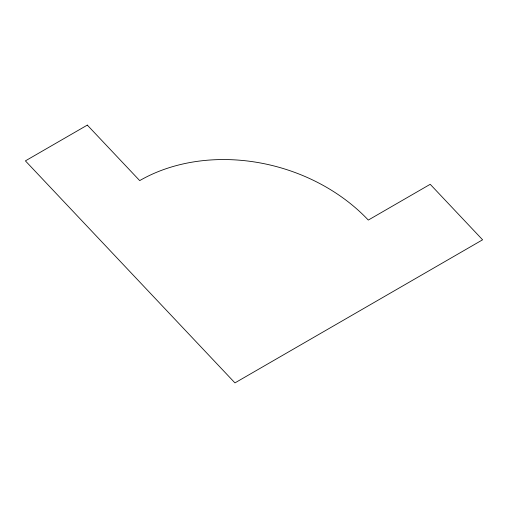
<?xml version="1.0" encoding="UTF-8"?>
<svg xmlns="http://www.w3.org/2000/svg" width="508" height="508" viewBox="0 0 508 508"><rect width="100%" height="100%" fill="white"/><g stroke="black" fill="none" stroke-linecap="round" stroke-linejoin="round"><path stroke-width="0.76" d="M87.312 125.108L25.4 160.877L234.944 382.892L482.6 239.801L430.213 184.296L368.3 220.072A164.636 129.026 16 0 0 139.7 180.607L87.312 125.108"/></g></svg>
